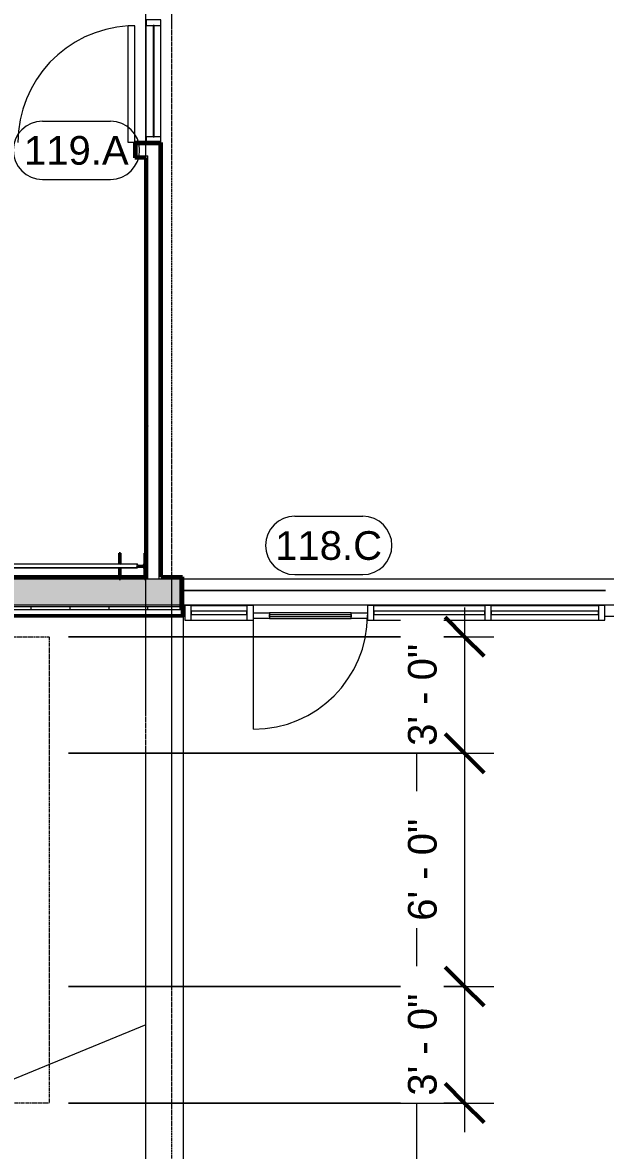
# Model space of a CAD drawing. Header units: inches. Extents: x 21592 to 24810, y -23179 to -20401.
# Drawn here: x 22761.3 to 22941.2, y -22963.7 to -22615.4 of the extents above; entities that cross this region are included whole.
import ezdxf

# ---------------------------------------------------------------- set-up
doc = ezdxf.new("R2010")
doc.units = ezdxf.units.IN
doc.header["$MEASUREMENT"] = 0
doc.linetypes.add('Dash', pattern=[0.25, 0.125, -0.125])
doc.linetypes.add('Grid Line 1_2_', pattern=[0.875, 0.5, -0.125, 0.125, -0.125])
for name, color, linetype, lineweight in [('A-ANNO-DIMS', 211, 'Continuous', 9), ('A-ANNO-DIMS-96', 211, 'Continuous', 9), ('A-DOOR', 31, 'Continuous', 13), ('A-DOOR-IDEN', 31, 'Continuous', 9), ('A-FLOR', 192, 'Continuous', 13), ('A-GLAZ-CURT', 52, 'Continuous', 9), ('A-GLAZ-CWMG', 51, 'Continuous', 9), ('A-WALL', 113, 'Continuous', 13), ('A-WALL-PATT', 111, 'Continuous', 50), ('Conc', 7, 'Continuous', 9), ('E-ELEC-EQPM', 71, 'Continuous', 9), ('I-WALL', 2, 'Continuous', 13), ('L-SITE-WALL', 31, 'Continuous', 13), ('S-BEAM', 12, 'Continuous', 9), ('S-COLS', 52, 'Continuous', 9), ('S-GRID', 1, 'Continuous', 9)]:
    doc.layers.add(name, color=color, linetype=linetype, lineweight=lineweight)
doc.styles.add('Arial_1', font='arial.ttf', dxfattribs={"height": 8.851796})
doc.dimstyles.new('Linear_-_3_32__Arial', dxfattribs={"dimscale": 12, "dimtxt": 9, "dimasz": 1, "dimexe": 0.75, "dimexo": 0.5, "dimgap": 0.5, "dimtad": 1, "dimdec": 4, "dimrnd": 0.0625, "dimzin": 1, "dimdsep": 46, "dimlunit": 4, "dimtxsty": 'Arial_1', "dimblk1": 'OBLIQUE', "dimblk2": 'OBLIQUE', "dimsah": 1, "dimcen": 0.09, "dimdle": 0.75, "dimazin": 0, "dimtfac": 1, "dimtdec": 4, "dimtix": 1, "dimtmove": 0, "dimatfit": 3, "dimfxl": 1, "dimtvp": 1, "dimtfill": 1, "dimfrac": 2, "dimtolj": 1, "dimtzin": 0, "dimarcsym": 2})
pattern_1 = [(0, (0, 0), (30.72, 7.68), [1.267, -21.773, 1.267, -21.773, -122.88]), (0, (0, 0), (30.72, 7.68), [-46.08, 1.267, -44.813, 1.267, -21.773, -53.76]), (0, (0, 0), (30.72, 7.68), [-115.2, 1.267, -14.093, 1.267, -37.133]), (120, (11.52, 3.84), (-22.0110751, 22.7643004), [1.267, -21.773, 1.267, -21.773, -122.88]), (120, (11.52, 3.84), (-22.0110751, 22.7643004), [-46.08, 1.267, -44.813, 1.267, -21.773, -53.76]), (120, (11.52, 3.84), (-22.0110751, 22.7643004), [-115.2, 1.267, -14.093, 1.267, -37.133]), (240, (15.36, 19.2), (-8.7089249, -30.4443004), [1.267, -21.773, 1.267, -21.773, -122.88]), (240, (15.36, 19.2), (-8.7089249, -30.4443004), [-46.08, 1.267, -44.813, 1.267, -21.773, -53.76]), (240, (15.36, 19.2), (-8.7089249, -30.4443004), [-115.2, 1.267, -14.093, 1.267, -37.133])]

# ---------------------------------------------------------------- blocks, each defined once
blk = doc.blocks.new('Struct_Xcel_Sports Complex_rvt-1-Enlarged First Floor Plan _West_')
at = {"layer": 'A-FLOR', "color": 10}
blk.add_line((22941.27, -22790.8), (22810.7, -22790.8), dxfattribs=at)
at = {"layer": 'L-SITE-WALL', "color": 10}
for p, q in [((22810.7, -22790.8), (22941.27, -22790.8)), ((22811.39, -22798.8), (22652.4, -22798.8)), ((23337.08, -22798.8), (22941.02, -22798.8))]:
    blk.add_line(p, q, dxfattribs=at)
blk = doc.blocks.new('Transformer-Dry-Type-Siemens - 6x6x6-1004770-Enlarged First Floor Plan _West_')
at = {"layer": 'E-ELEC-EQPM', "linetype": 'Dash'}
for p, q in [((-72, -72), (-72, 72)), ((-72, 72), (72, 72)), ((72, 72), (72, -72)), ((72, -72), (-72, -72))]:
    blk.add_line(p, q, dxfattribs=at)
at = {"layer": 'E-ELEC-EQPM'}
for p, q in [((36, 36), (-36, 36)), ((-36, 36), (-36, -36)), ((36, -36), (36, 36)), ((-36, -36), (36, -36))]:
    blk.add_line(p, q, dxfattribs=at)
blk = doc.blocks.new('System Panel - Exterior Glazing-1142335-Enlarged First Floor Plan _West_')
at = {"layer": 'A-GLAZ-CURT', "lineweight": 13}
for p, q in [((16.53125, -0.25), (-16.53125, -0.25)), ((-16.53125, -0.25), (-16.53125, -1.25)), ((-16.53125, -1.25), (16.53125, -1.25)), ((16.53125, -1.25), (16.53125, -0.25))]:
    blk.add_line(p, q, dxfattribs=at)
at = {"layer": 'A-GLAZ-CURT'}
for p, q in [((-16.53125, -1.25), (-16.53125, -0.25)), ((16.53125, -0.25), (-16.53125, -0.25)), ((-16.53125, -1.25), (16.53125, -1.25)), ((16.53125, -0.25), (16.53125, -1.25))]:
    blk.add_line(p, q, dxfattribs=at)
blk = doc.blocks.new('System Panel - Exterior Glazing-827433-Enlarged First Floor Plan _West_')
at = {"layer": 'A-GLAZ-CURT', "lineweight": 13}
for p, q in [((17.09375, -0.25), (-17.09375, -0.25)), ((-17.09375, -0.25), (-17.09375, -1.25)), ((-17.09375, -1.25), (17.09375, -1.25)), ((17.09375, -1.25), (17.09375, -0.25))]:
    blk.add_line(p, q, dxfattribs=at)
at = {"layer": 'A-GLAZ-CURT'}
for p, q in [((-17.09375, -1.25), (-17.09375, -0.25)), ((17.09375, -0.25), (-17.09375, -0.25)), ((-17.09375, -1.25), (17.09375, -1.25)), ((17.09375, -0.25), (17.09375, -1.25))]:
    blk.add_line(p, q, dxfattribs=at)
blk = doc.blocks.new('Door_Single_Storefront - one-1354583-Enlarged First Floor Plan _West_')
at = {"layer": 'A-DOOR'}
for p, q in [((-17.59375, 0.75), (-12.59375, 0.75)), ((-17.59375, -35.1875), (-17.59375, 0)), ((-12.59375, 0.75), (-12.59375, -1)), ((12.59375, 0.75), (-12.59375, 0.75)), ((-12.59375, -0.5), (-12.59375, 0.25)), ((-12.59375, 0.25), (12.59375, 0.25)), ((12.59375, -1), (12.59375, 0.75)), ((12.59375, 0.75), (17.59375, 0.75)), ((12.59375, 0.25), (12.59375, -0.5)), ((-12.59375, -1), (-17.59375, -1)), ((12.59375, -0.5), (-12.59375, -0.5)), ((-12.59375, -1), (12.59375, -1)), ((17.59375, -1), (12.59375, -1))]:
    blk.add_line(p, q, dxfattribs=at)
blk.add_arc((-17.59375, 0), 35.1875, 270, 0, dxfattribs=at)
blk = doc.blocks.new('System Panel - Exterior Glazing-1354584-Enlarged First Floor Plan _West_')
at = {"layer": 'A-GLAZ-CURT', "lineweight": 13}
for p, q in [((8.59, -0.25), (-8.59, -0.25)), ((-8.59, -0.25), (-8.59, -1.25)), ((-8.59, -1.25), (8.59, -1.25)), ((8.59, -1.25), (8.59, -0.25))]:
    blk.add_line(p, q, dxfattribs=at)
at = {"layer": 'A-GLAZ-CURT'}
for p, q in [((-8.59, -1.25), (-8.59, -0.25)), ((8.59, -0.25), (-8.59, -0.25)), ((-8.59, -1.25), (8.59, -1.25)), ((8.59, -0.25), (8.59, -1.25))]:
    blk.add_line(p, q, dxfattribs=at)
blk = doc.blocks.new('Rectangular Mullion - Exterior 2_ x 4_5_-1135321-Enlarged First Floor Plan _West_')
at = {"layer": 'A-GLAZ-CWMG'}
for p, q in [((22278.7, -22795.43), (22311.77, -22795.43)), ((22278.7, -22799.93), (22311.77, -22799.93))]:
    blk.add_line(p, q, dxfattribs=at)
blk = doc.blocks.new('Rectangular Mullion - Exterior 2_ x 4_5_-1305167-Enlarged First Floor Plan _West_')
at = {"layer": 'A-GLAZ-CWMG'}
for p, q in [((22869.77, -22795.43), (22903.95, -22795.43)), ((22869.77, -22799.93), (22903.95, -22799.93))]:
    blk.add_line(p, q, dxfattribs=at)
blk = doc.blocks.new('Rectangular Mullion - Exterior 2_ x 4_5_-1354580-Enlarged First Floor Plan _West_')
at = {"layer": 'A-GLAZ-CWMG'}
for p, q in [((22813.39, -22795.43), (22830.58, -22795.43)), ((22813.39, -22799.93), (22830.58, -22799.93))]:
    blk.add_line(p, q, dxfattribs=at)
blk = doc.blocks.new('Rectangular Mullion - Exterior 2_ x 4_5_-1142379-Enlarged First Floor Plan _West_')
at = {"layer": 'A-GLAZ-CWMG', "lineweight": 20}
for p, q in [((-2, 3), (0, 3)), ((-2, -1.5), (-2, 3)), ((0, 3), (0, -1.5)), ((0, -1.5), (-2, -1.5))]:
    blk.add_line(p, q, dxfattribs=at)
blk = doc.blocks.new('Rectangular Mullion - Exterior 2_ x 4_5_-1142382-Enlarged First Floor Plan _West_')
at = {"layer": 'A-GLAZ-CWMG', "lineweight": 20}
for p, q in [((0, 3), (-2, 3)), ((-2, 3), (-2, -1.5)), ((0, -1.5), (0, 3)), ((-2, -1.5), (0, -1.5))]:
    blk.add_line(p, q, dxfattribs=at)
blk = doc.blocks.new('Rectangular Mullion - Exterior 2_ x 4_5_-827464-Enlarged First Floor Plan _West_')
at = {"layer": 'A-GLAZ-CWMG', "lineweight": 20}
for p, q in [((-1, 3), (1, 3)), ((-1, -1.5), (-1, 3)), ((1, 3), (1, -1.5)), ((1, -1.5), (-1, -1.5))]:
    blk.add_line(p, q, dxfattribs=at)
blk = doc.blocks.new('Rectangular Mullion - Interior 1_75_ x 4_5_-1220307-Enlarged First Floor Plan _West_')
at = {"layer": 'A-GLAZ-CWMG', "lineweight": 20}
for p, q in [((-1.75, 1.5), (0, 1.5)), ((-1.75, -3), (-1.75, 1.5)), ((0, 1.5), (0, -3)), ((0, -3), (-1.75, -3))]:
    blk.add_line(p, q, dxfattribs=at)
blk = doc.blocks.new('System Panel - Interior Glazing-1220306-Enlarged First Floor Plan _West_')
at = {"layer": 'A-GLAZ-CURT', "lineweight": 13}
for p, q in [((17.21875, 0.9375), (-17.21875, 0.9375)), ((-17.21875, 0.9375), (-17.21875, 0.5625)), ((-17.21875, 0.5625), (17.21875, 0.5625)), ((17.21875, 0.5625), (17.21875, 0.9375))]:
    blk.add_line(p, q, dxfattribs=at)
blk = doc.blocks.new('Rectangular Mullion - Interior 1_75_ x 4_5_-1214730-Enlarged First Floor Plan _West_')
at = {"layer": 'A-GLAZ-CWMG'}
for p, q in [((22799.52, -22650.74), (22799.52, -22616.3)), ((22804.02, -22650.74), (22804.02, -22616.3))]:
    blk.add_line(p, q, dxfattribs=at)
blk = doc.blocks.new('Rectangular Mullion - Interior 1_75_ x 4_5_-1220285-Enlarged First Floor Plan _West_')
at = {"layer": 'A-GLAZ-CWMG', "lineweight": 20}
for p, q in [((-0.875, 1.5), (0.875, 1.5)), ((-0.875, -3), (-0.875, 1.5)), ((0.875, 1.5), (0.875, -3)), ((0.875, -3), (-0.875, -3))]:
    blk.add_line(p, q, dxfattribs=at)
blk = doc.blocks.new('Round Bar - 1_-1268727-Enlarged First Floor Plan _West_')
at = {"layer": 'S-BEAM'}
for p, q in [((22676.03, -22782.74), (22555.39, -22782.68)), ((22555.39, -22783.68), (22672.56, -22783.74)), ((22676.03, -22783.74), (22791.14, -22783.8)), ((22791.71, -22783.8), (22796.66, -22783.8))]:
    blk.add_line(p, q, dxfattribs=at)
for centre, start_param, end_param in [((22555.39, -22783.18), 0, 3.141593), ((22555.39, -22783.18), 3.141593, 6.283185), ((22796.66, -22783.3), 3.141593, 3.926991)]:
    blk.add_ellipse(centre, major_axis=(0, 0.5), ratio=0.470628, start_param=start_param, end_param=end_param, dxfattribs=at)
blk = doc.blocks.new('Round Bar - 1_-1268767-Enlarged First Floor Plan _West_')
at = {"layer": 'S-BEAM'}
for p, q in [((22796.76, -22782.68), (22671.17, -22782.74)), ((22555.41, -22783.8), (22796.77, -22783.68))]:
    blk.add_line(p, q, dxfattribs=at)
for centre, start_param, end_param in [((22796.77, -22783.18), 0, 3.141593), ((22796.77, -22783.18), 3.141593, 6.283185), ((22555.33, -22783.3), 1.178097, 1.963495)]:
    blk.add_ellipse(centre, major_axis=(0, 0.5), ratio=0.495962, start_param=start_param, end_param=end_param, dxfattribs=at)
blk = doc.blocks.new('Single-Flush - 36_ x 84_-1318898-Enlarged First Floor Plan _West_')
at = {"layer": 'A-DOOR', "lineweight": 20}
for p, q in [((16, 2.37), (16, 38.39)), ((18, 38.39), (16, 38.39)), ((18, 2.37), (18, 38.39)), ((18, 2.37), (16, 2.37))]:
    blk.add_line(p, q, dxfattribs=at)
at = {"layer": 'A-DOOR', "lineweight": 9}
blk.add_arc((18, 2.37), 36.07, 93.1789, 180, dxfattribs=at)
blk = doc.blocks.new('DIMBLOCK1-Enlarged First Floor Plan _West_')
at = {"layer": 'A-ANNO-DIMS-96'}
for p, q in [((22061.64, -22899.47), (22061.64, -23014.7)), ((22061.64, -23005.7), (22061.64, -22899.47)), ((22807.39, -22978.85), (22807.39, -23014.7)), ((22807.39, -23005.7), (22807.39, -22978.85)), ((22052.64, -23005.7), (22816.39, -23005.7))]:
    blk.add_line(p, q, dxfattribs=at)
at = {"layer": 'A-ANNO-DIMS-96', "lineweight": 50}
for p, q in [((22061.64, -23005.7), (22067.64, -22999.7)), ((22807.39, -23005.7), (22813.39, -22999.7)), ((22061.64, -23005.7), (22055.64, -23011.7)), ((22807.39, -23005.7), (22801.39, -23011.7))]:
    blk.add_line(p, q, dxfattribs=at)
at = {"layer": 'A-ANNO-DIMS-96', "color": 0, "insert": (22405.16, -22988.22), "char_height": 8.8518, "width": 70.4492, "attachment_point": 1, "line_spacing_factor": 0.938532, "style": 'Arial_1', "bg_fill": 3, "box_fill_scale": 1.25, "bg_fill_color": 0, "bg_fill_transparency": 0}
blk.add_mtext('62\' - 1 3/4"', dxfattribs=at)
blk = doc.blocks.new('_Oblique')
at = {"color": 0, "linetype": 'ByBlock', "lineweight": -2}
blk.add_line((-0.5, -0.5), (0.5, 0.5), dxfattribs=at)
blk = doc.blocks.new('DIMBLOCK12-Enlarged First Floor Plan _West_')
at = {"layer": 'A-ANNO-DIMS-96'}
for p, q in [((22897.74, -22796.05), (22897.74, -22841.05)), ((22775.52, -22805.05), (22906.74, -22805.05)), ((22897.74, -22805.05), (22775.52, -22805.05)), ((22775.52, -22841.05), (22906.74, -22841.05)), ((22897.74, -22841.05), (22775.52, -22841.05))]:
    blk.add_line(p, q, dxfattribs=at)
at = {"layer": 'A-ANNO-DIMS-96', "lineweight": 50}
for p, q in [((22897.74, -22805.05), (22891.74, -22799.05)), ((22897.74, -22805.05), (22903.74, -22811.05)), ((22897.74, -22841.05), (22891.74, -22835.05)), ((22897.74, -22841.05), (22903.74, -22847.05))]:
    blk.add_line(p, q, dxfattribs=at)
at = {"layer": 'A-ANNO-DIMS-96', "color": 0, "insert": (22880.26, -22838.77), "char_height": 8.852, "width": 37.7169, "attachment_point": 1, "rotation": 90, "line_spacing_factor": 0.938532, "style": 'Arial_1', "bg_fill": 3, "box_fill_scale": 1.25, "bg_fill_color": 0, "bg_fill_transparency": 0}
blk.add_mtext('3\' - 0"', dxfattribs=at)
blk = doc.blocks.new('DIMBLOCK13-Enlarged First Floor Plan _West_')
at = {"layer": 'A-ANNO-DIMS-96', "lineweight": 50}
for p, q in [((22897.74, -22841.05), (22891.74, -22835.05)), ((22897.74, -22841.05), (22903.74, -22847.05)), ((22897.74, -22913.05), (22891.74, -22907.05)), ((22897.74, -22913.05), (22903.74, -22919.05))]:
    blk.add_line(p, q, dxfattribs=at)
at = {"layer": 'A-ANNO-DIMS-96'}
for p, q in [((22775.52, -22841.05), (22906.74, -22841.05)), ((22897.74, -22841.05), (22775.52, -22841.05)), ((22897.74, -22841.05), (22897.74, -22913.05)), ((22775.52, -22913.05), (22906.74, -22913.05)), ((22897.74, -22913.05), (22775.52, -22913.05))]:
    blk.add_line(p, q, dxfattribs=at)
at = {"layer": 'A-ANNO-DIMS-96', "color": 0, "insert": (22880.26, -22892.77), "char_height": 8.852, "width": 37.7169, "attachment_point": 1, "rotation": 90, "line_spacing_factor": 0.938532, "style": 'Arial_1', "bg_fill": 3, "box_fill_scale": 1.25, "bg_fill_color": 0, "bg_fill_transparency": 0}
blk.add_mtext('6\' - 0"', dxfattribs=at)
blk = doc.blocks.new('DIMBLOCK14-Enlarged First Floor Plan _West_')
at = {"layer": 'A-ANNO-DIMS-96', "lineweight": 50}
for p, q in [((22897.74, -22913.05), (22891.74, -22907.05)), ((22897.74, -22913.05), (22903.74, -22919.05)), ((22897.74, -22949.05), (22891.74, -22943.05)), ((22897.74, -22949.05), (22903.74, -22955.05))]:
    blk.add_line(p, q, dxfattribs=at)
at = {"layer": 'A-ANNO-DIMS-96'}
for p, q in [((22775.52, -22913.05), (22906.74, -22913.05)), ((22897.74, -22913.05), (22775.52, -22913.05)), ((22897.74, -22913.05), (22897.74, -22958.05)), ((22775.52, -22949.05), (22906.74, -22949.05)), ((22897.74, -22949.05), (22775.52, -22949.05))]:
    blk.add_line(p, q, dxfattribs=at)
at = {"layer": 'A-ANNO-DIMS-96', "color": 0, "insert": (22880.26, -22946.77), "char_height": 8.852, "width": 37.7169, "attachment_point": 1, "rotation": 90, "line_spacing_factor": 0.938532, "style": 'Arial_1', "bg_fill": 3, "box_fill_scale": 1.25, "bg_fill_color": 0, "bg_fill_transparency": 0}
blk.add_mtext('3\' - 0"', dxfattribs=at)
blk = doc.blocks.new('Door Tag - Door Tag-4658-Enlarged First Floor Plan _West_')
at = {"layer": 'A-DOOR-IDEN'}
for p, q in [((-0.109375, 0.09375), (0.109375, 0.09375)), ((-0.109375, -0.09375), (0.109375, -0.09375))]:
    blk.add_line(p, q, dxfattribs=at)
for centre, start, end in [((-0.109375, 0), 90, 270), ((0.109375, 0), 270, 90)]:
    blk.add_arc(centre, 0.09375, start, end, dxfattribs=at)

msp = doc.modelspace()

# ---------------------------------------------------------------- hatches: boundary and pattern name
at = {"layer": 'A-WALL-PATT', "lineweight": 9}
h = msp.add_hatch(dxfattribs=at)
h.set_pattern_fill('FP_10', color=256, style=0, pattern_type=2)
h.set_pattern_definition(pattern_1)
h.paths.add_polyline_path([(22759.95273, -22654.86531), (22759.95273, -22652.49031), (22500.14023, -22652.49031), (22500.14023, -22653.11531), (22759.32773, -22653.11531), (22759.32773, -22654.86531)], flags=0)
h.paths.add_polyline_path([(22796.57773, -22654.86531), (22796.57773, -22653.11531), (22803.51523, -22653.11531), (22803.51523, -22652.49031), (22795.95273, -22652.49031), (22795.95273, -22654.86531)], flags=0)
h = msp.add_hatch(dxfattribs=at)
h.set_pattern_fill('FP_10', color=256, style=0, pattern_type=2)
h.set_pattern_definition(pattern_1)
h.paths.add_polyline_path([(22804.14023, -22787.30281), (22804.14023, -22652.49031), (22803.51523, -22652.49031), (22803.51523, -22787.30281)], flags=0)
h = msp.add_hatch(dxfattribs=at)
h.set_pattern_fill('FP_10', color=256, style=0, pattern_type=2)
h.set_pattern_definition(pattern_1)
h.paths.add_polyline_path([(22799.39023, -22657.24031), (22799.39023, -22656.61531), (22796.57773, -22656.61531), (22796.57773, -22654.86531), (22795.95273, -22654.86531), (22795.95273, -22657.24031)], flags=0)
h.paths.add_polyline_path([(22759.95273, -22657.24031), (22759.95273, -22654.86531), (22759.32773, -22654.86531), (22759.32773, -22656.61531), (22504.26523, -22656.61531), (22504.26523, -22657.24031), (22681.59416, -22657.24031)], flags=0)
h = msp.add_hatch(dxfattribs=at)
h.set_pattern_fill('FP_10', color=256, style=0, pattern_type=2)
h.set_pattern_definition(pattern_1)
h.paths.add_polyline_path([(22800.01523, -22787.30281), (22800.01523, -22656.61531), (22799.39023, -22656.61531), (22799.39023, -22787.30281)], flags=0)
h = msp.add_hatch(dxfattribs=at)
h.set_pattern_fill('FP_7', color=256, style=0, pattern_type=2)
h.set_pattern_definition([(161.57, (0.48, 0.48), (-3.839953776, -1.544e-05), [0, -27.322, 3.034, 0]), (18.43, (-0.48, 0.48), (-3.839953776, 1.544e-05), [0, -27.322, 3.034, 0]), (108.43, (0.48, 0.48), (1.919622, -9.60052459), [9.106, -21.25]), (71.57, (-0.48, 0.48), (1.919622, 9.60052459), [9.106, -21.25])])
h.paths.add_polyline_path([(22314.76523, -22795.30281), (22419.32773, -22795.30281), (22419.32773, -22787.30281), (22314.76523, -22787.30281)], flags=0)
h.paths.add_polyline_path([(22459.51523, -22795.30281), (22809.95273, -22795.30281), (22809.95273, -22787.30281), (22459.51523, -22787.30281)], flags=0)
h = msp.add_hatch(dxfattribs=at)
h.set_pattern_fill('FP_9', color=256, style=0, pattern_type=2)
h.set_pattern_definition([(0, (0, 0), (0, 12), []), (90, (0, 0), (-12, 7e-16), [])])
h.paths.add_polyline_path([(22419.32773, -22796.80281), (22419.32773, -22795.80281), (22314.76523, -22795.80281), (22314.76523, -22796.80281), (22385.10976, -22796.80281)], flags=0)
h.paths.add_polyline_path([(22459.51523, -22796.80281), (22809.95273, -22796.80281), (22809.95273, -22795.80281), (22459.51523, -22795.80281)], flags=0)
at = {"layer": 'S-COLS'}
h = msp.add_hatch(dxfattribs=at)
h.set_pattern_fill('FP_6', color=256, style=0, pattern_type=2)
h.set_pattern_definition([(45, (0, 0), (-9.503515, 9.503515), []), (45, (0, 14.4), (-9.503515, 9.503515), [])])
h.paths.add_polyline_path([(22799.39023, -22787.30281), (22799.39023, -22779.30281), (22798.95663, -22779.30281), (22798.95663, -22782.46687), (22798.75412, -22782.95577), (22798.26523, -22783.15828), (22797.01321, -22783.17794), (22796.95795, -22783.44734), (22798.26523, -22783.44734), (22798.75412, -22783.64985), (22798.95663, -22784.13875), (22798.95663, -22787.30281)], flags=0)
h.paths.add_polyline_path([(22791.14023, -22787.30281), (22791.57382, -22787.30281), (22791.57382, -22784.13875), (22791.76367, -22783.6804), (22791.14023, -22783.71488), (22791.14023, -22783.73233)], flags=0)
h.paths.add_polyline_path([(22791.14023, -22782.68072), (22791.66119, -22782.67781), (22791.57382, -22782.46687), (22791.57382, -22779.30281), (22791.14023, -22779.30281), (22791.14023, -22782.67781)], flags=0)

# ---------------------------------------------------------------- linework, layer by layer
at = {"layer": 'A-WALL'}
for p, q in [((22796.57773, -22653.11531), (22796.57773, -22656.61531)), ((22796.57773, -22653.11531), (22803.51523, -22653.11531)), ((22803.51523, -22787.30281), (22803.51523, -22653.11531)), ((22796.57773, -22656.61531), (22800.01523, -22656.61531)), ((22800.01523, -22787.30281), (22800.01523, -22656.61531)), ((22809.95273, -22787.30281), (22459.51523, -22787.30281)), ((22799.39023, -22786.55281), (22799.39023, -22787.30281)), ((22804.14023, -22786.55281), (22804.14023, -22787.30281)), ((22809.95273, -22796.80281), (22809.95273, -22787.30281)), ((22810.70273, -22796.80281), (22458.76523, -22796.80281)), ((22809.95273, -22795.30281), (22459.51523, -22795.30281)), ((22809.95273, -22795.80281), (22459.51523, -22795.80281)), ((22810.70273, -22798.30281), (22458.76523, -22798.30281))]:
    msp.add_line(p, q, dxfattribs=at)
at = {"layer": 'Conc'}
for p, q in [((22811.01523, -23033.93516), (22811.01523, -22798.80281)), ((22883.01523, -23033.93516), (22883.01523, -22799.92781))]:
    msp.add_line(p, q, dxfattribs=at)
at = {"layer": 'I-WALL', "lineweight": 50}
for p, q in [((22804.14023, -22652.49031), (22795.95273, -22652.49031)), ((22795.95273, -22652.49031), (22795.95273, -22657.24031)), ((22804.14023, -22786.55281), (22804.14023, -22652.49031)), ((22795.95273, -22657.24031), (22799.39023, -22657.24031)), ((22799.39023, -22657.24031), (22799.39023, -22786.55281))]:
    msp.add_line(p, q, dxfattribs=at)
at = {"layer": 'L-SITE-WALL', "lineweight": 50}
for p, q in [((22799.39023, -22786.55281), (22504.89023, -22786.55281)), ((22810.70273, -22786.55281), (22804.14023, -22786.55281)), ((22810.70273, -22798.61531), (22810.70273, -22786.55281)), ((22458.76523, -22798.61531), (22810.70273, -22798.61531))]:
    msp.add_line(p, q, dxfattribs=at)
at = {"layer": 'S-COLS', "lineweight": 30}
for p, q in [((22791.57382, -22779.30281), (22791.14023, -22779.30281)), ((22791.14023, -22779.30281), (22791.14023, -22782.68072)), ((22791.57382, -22782.46687), (22791.57382, -22779.30281)), ((22799.39023, -22779.30281), (22798.95663, -22779.30281)), ((22798.95663, -22779.30281), (22798.95663, -22782.46687)), ((22799.39023, -22787.30281), (22799.39023, -22779.30281)), ((22791.14023, -22783.68072), (22791.14023, -22787.30281)), ((22791.57382, -22787.30281), (22791.57382, -22784.13875)), ((22796.95795, -22783.44734), (22798.26523, -22783.44734)), ((22798.26523, -22783.15828), (22797.00357, -22783.15828)), ((22798.95663, -22784.13875), (22798.95663, -22787.30281)), ((22791.14023, -22787.30281), (22791.57382, -22787.30281)), ((22798.95663, -22787.30281), (22799.39023, -22787.30281))]:
    msp.add_line(p, q, dxfattribs=at)
for centre, start, end in [((22792.26523, -22782.46687), 180, 199.6586436), ((22798.26523, -22782.46687), 270, 0), ((22792.26523, -22784.13875), 137.8119433, 180), ((22798.26523, -22784.13875), 0, 90)]:
    msp.add_arc(centre, 0.69141, start, end, dxfattribs=at)
at = {"layer": 'S-GRID', "linetype": 'Grid Line 1_2_'}
for p, q in [((22799.39023, -22924.85091), (22799.39023, -22458.60508)), ((22807.39023, -22972.85091), (22807.39023, -22458.60508)), ((22799.39023, -23082.6211), (22799.39023, -22542.60508)), ((24479.10753, -22787.30281), (21657.56096, -22787.30281)), ((24588.97484, -22787.30281), (21790.20666, -22787.30281)), ((24431.10753, -22795.30281), (21705.56096, -22795.30281)), ((24540.97484, -22795.30281), (21852.86259, -22795.30281))]:
    msp.add_line(p, q, dxfattribs=at)
at = {"layer": 'S-GRID'}
msp.add_line((22799.39023, -22924.85091), (22741.09373, -22948.85091), dxfattribs=at)

# ---------------------------------------------------------------- block references
at = {"layer": 'A-DOOR'}
for name, p in [('Single-Flush - 36_ x 84_-1318898-Enlarged First Floor Plan _West_', (22777.95273, -22654.86531)), ('Door_Single_Storefront - one-1354583-Enlarged First Floor Plan _West_', (22850.17148, -22798.42781))]:
    msp.add_blockref(name, p, dxfattribs=at)
at = {"layer": 'A-DOOR-IDEN', "xscale": 95.99999999999994, "yscale": 95.99999999999994, "zscale": 95.99999999999994}
for p in [(22777.95273, -22654.86531), (22855.81466, -22776.8796)]:
    msp.add_blockref('Door Tag - Door Tag-4658-Enlarged First Floor Plan _West_', p, dxfattribs=at)
at = {"layer": 'A-GLAZ-CURT'}
for name, p, rotation in [('System Panel - Interior Glazing-1220306-Enlarged First Floor Plan _West_', (22801.01523, -22633.52156), 270.0000000000069), ('System Panel - Exterior Glazing-1354584-Enlarged First Floor Plan _West_', (22821.98398, -22798.42781), 180), ('System Panel - Exterior Glazing-827433-Enlarged First Floor Plan _West_', (22886.85898, -22798.42781), 180), ('System Panel - Exterior Glazing-1142335-Enlarged First Floor Plan _West_', (22922.48398, -22798.42781), 180)]:
    msp.add_blockref(name, p, dxfattribs=dict(at, rotation=rotation))
at = {"layer": 'A-GLAZ-CWMG', "extrusion": (0, 0, -1), "rotation": 269.9999999999931}
for name, p in [('Rectangular Mullion - Interior 1_75_ x 4_5_-1220285-Enlarged First Floor Plan _West_', (-22801.01523, -22615.42781)), ('Rectangular Mullion - Interior 1_75_ x 4_5_-1220307-Enlarged First Floor Plan _West_', (-22801.01523, -22652.49031))]:
    msp.add_blockref(name, p, dxfattribs=at)
at = {"layer": 'A-GLAZ-CWMG'}
for name, p in [('Rectangular Mullion - Interior 1_75_ x 4_5_-1214730-Enlarged First Floor Plan _West_', (0, 0)), ('Rectangular Mullion - Exterior 2_ x 4_5_-1354580-Enlarged First Floor Plan _West_', (0, 0)), ('Rectangular Mullion - Exterior 2_ x 4_5_-1305167-Enlarged First Floor Plan _West_', (0, 0)), ('Rectangular Mullion - Exterior 2_ x 4_5_-1135321-Enlarged First Floor Plan _West_', (627.25, 0)), ('Rectangular Mullion - Exterior 2_ x 4_5_-1142382-Enlarged First Floor Plan _West_', (22941.01523, -22798.42781))]:
    msp.add_blockref(name, p, dxfattribs=at)
at = {"layer": 'A-GLAZ-CWMG', "extrusion": (0, 0, -1)}
for name, p in [('Rectangular Mullion - Exterior 2_ x 4_5_-1142379-Enlarged First Floor Plan _West_', (-22811.39023, -22798.42781)), ('Rectangular Mullion - Exterior 2_ x 4_5_-827464-Enlarged First Floor Plan _West_', (-22831.57773, -22798.42781)), ('Rectangular Mullion - Exterior 2_ x 4_5_-827464-Enlarged First Floor Plan _West_', (-22868.76523, -22798.42781)), ('Rectangular Mullion - Exterior 2_ x 4_5_-827464-Enlarged First Floor Plan _West_', (-22904.95273, -22798.42781))]:
    msp.add_blockref(name, p, dxfattribs=at)
at = {"layer": 'E-ELEC-EQPM'}
msp.add_blockref('Transformer-Dry-Type-Siemens - 6x6x6-1004770-Enlarged First Floor Plan _West_', (22697.51523, -22877.05281), dxfattribs=at)
at = {"layer": 'S-BEAM'}
for name in ['Round Bar - 1_-1268767-Enlarged First Floor Plan _West_', 'Round Bar - 1_-1268727-Enlarged First Floor Plan _West_']:
    msp.add_blockref(name, (0, 0), dxfattribs=at)

# ---------------------------------------------------------------- texts
at = {"layer": 'A-DOOR-IDEN', "char_height": 8.851796, "attachment_point": 2, "line_spacing_factor": 0.938532, "style": 'Arial_1'}
for s, insert, width in [('119.A', (22777.9114, -22650.46092), 38.556), ('118.C', (22855.77334, -22772.47521), 39.312)]:
    msp.add_mtext(s, dxfattribs=dict(at, insert=insert, width=width))

# ---------------------------------------------------------------- next in the draw order: dimensions: what is measured, and where the dimension line sits
at = {"layer": 'A-ANNO-DIMS'}
dim = msp.add_linear_dim(base=(22897.73942, -22841.05281), p1=(22769.51523, -22805.05281), p2=(22769.51523, -22841.05281), angle=90, dimstyle='Linear_-_3_32__Arial', override={"dimpost": '<>', "dimfxl": 36}, dxfattribs=at)
dim.commit()
dim.dimension.update_dxf_attribs({"geometry": 'DIMBLOCK12-Enlarged First Floor Plan _West_', "text_midpoint": (22887.21691, -22823.05281)})
dim = msp.add_linear_dim(base=(22807.39023, -23005.70284), p1=(22061.64023, -22893.46976), p2=(22807.39023, -22972.85091), dimstyle='Linear_-_3_32__Arial', override={"dimpost": '<>', "dimfxl": 749.962951}, dxfattribs=at)
dim.commit()
dim.dimension.update_dxf_attribs({"geometry": 'DIMBLOCK1-Enlarged First Floor Plan _West_', "text_midpoint": (22434.51523, -22995.12297)})

# ---------------------------------------------------------------- next in the draw order: block references
at = {"lineweight": 5}
msp.add_blockref('Struct_Xcel_Sports Complex_rvt-1-Enlarged First Floor Plan _West_', (0, 0), dxfattribs=at)

# ---------------------------------------------------------------- next in the draw order: dimensions: what is measured, and where the dimension line sits
at = {"layer": 'A-ANNO-DIMS'}
dim = msp.add_linear_dim(base=(22897.73942, -22913.05281), p1=(22769.51523, -22841.05281), p2=(22769.51523, -22913.05281), angle=90, dimstyle='Linear_-_3_32__Arial', override={"dimpost": '<>', "dimfxl": 72}, dxfattribs=at)
dim.commit()
dim.dimension.update_dxf_attribs({"geometry": 'DIMBLOCK13-Enlarged First Floor Plan _West_', "text_midpoint": (22887.21993, -22877.05281)})

# ---------------------------------------------------------------- next in the draw order: dimensions: what is measured, and where the dimension line sits
dim = msp.add_linear_dim(base=(22897.73942, -22949.05281), p1=(22769.51523, -22913.05281), p2=(22769.51523, -22949.05281), angle=90, dimstyle='Linear_-_3_32__Arial', override={"dimpost": '<>', "dimfxl": 36}, dxfattribs=at)
dim.commit()
dim.dimension.update_dxf_attribs({"geometry": 'DIMBLOCK14-Enlarged First Floor Plan _West_', "text_midpoint": (22887.21691, -22931.05281)})

doc.saveas('drawing.dxf')
